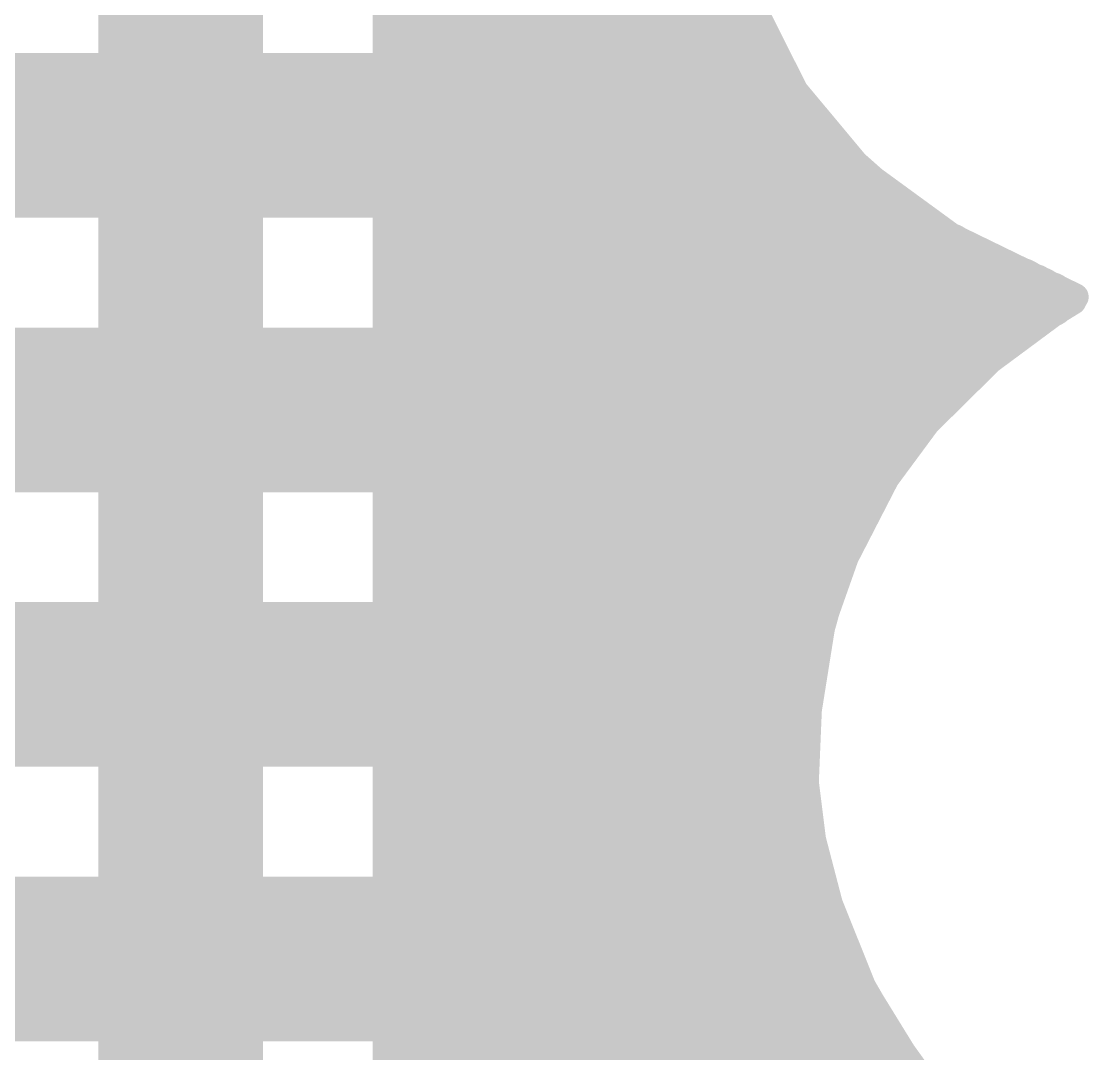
# Model space of a CAD drawing. Header units: millimetres. Extents: x 2260 to 2572, y -21 to 200.
# Drawn here: x 2334.475 to 2335.462, y 133.554 to 134.509 of the extents above; entities that cross this region are included whole.
import ezdxf

# ---------------------------------------------------------------- set-up
doc = ezdxf.new("R2010")
doc.units = ezdxf.units.MM
doc.layers.get('0').update_dxf_attribs({"lineweight": 18})
doc.layers.add('01', color=1, linetype='Continuous', lineweight=18)

# ---------------------------------------------------------------- blocks, each defined once
blk = doc.blocks.new('PAD_R1')
blk.add_lwpolyline([(0.25, 0, 0.5, 0.5, 1), (-0.25, 0, 0.5, 0.5, 1)], format="xyseb", close=True)

msp = doc.modelspace()

# ---------------------------------------------------------------- linework, layer by layer
at = {"layer": '01'}
for points in [[(2334.62218, 137.53613, 0.1524, 0.1524, 0), (2334.62218, 65.72875, 0.1524, 0.1524, 0)], [(2334.87618, 137.53613, 0.1524, 0.1524, 0), (2334.87618, 65.72875, 0.1524, 0.1524, 0)], [(2335.06668, 137.53613, 0.0254, 0.0254, 0), (2335.06668, 65.72875, 0.0254, 0.0254, 0)], [(2334.92787, 135.41601, 0.0254, 0.0254, 0), (2334.92787, 133.11837, 0.0254, 0.0254, 0)], [(2334.94057, 134.56126, 0.0508, 0.0508, 0), (2334.94057, 134.45661, 0.0508, 0.0508, 0)], [(2335.07938, 134.56126, 0.0508, 0.0508, 0), (2335.07938, 134.44196, 0.0508, 0.0508, 0)], [(2335.18098, 134.4334, 0.0508, 0.0508, 0), (2335.12138, 134.55353, 0.0508, 0.0508, 0)], [(2335.17535, 134.44238, 0.0508, 0.0508, 0), (2335.12141, 134.55346, 0.0508, 0.0508, 0)], [(2335.19368, 134.43764, 0.0254, 0.0254, 0), (2335.13349, 134.55739, 0.0254, 0.0254, 0)], [(2335.18586, 134.44951, 0.0254, 0.0254, 0), (2335.1335, 134.55737, 0.0254, 0.0254, 0)], [(2335.13769, 134.50894, 0.0508, 0.0508, 0), (2334.94057, 134.50894, 0.0508, 0.0508, 0)], [(2335.14065, 134.50161, 0.0508, 0.0508, 0), (2335.07938, 134.50161, 0.0508, 0.0508, 0)], [(2335.15079, 134.48201, 0.0508, 0.0508, 0), (2334.94057, 134.48201, 0.0508, 0.0508, 0)], [(2335.10478, 65.72875, 0.1016, 0.1016, 0), (2335.10478, 134.44196, 0.1016, 0.1016, 0)], [(2335.15848, 134.46736, 0.0508, 0.0508, 0), (2335.07938, 134.46736, 0.0508, 0.0508, 0)], [(2335.15558, 65.72875, 0.1016, 0.1016, 0), (2335.15558, 134.44196, 0.1016, 0.1016, 0)], [(2335.16759, 134.45415, 0.0508, 0.0508, 0), (2325.42636, 134.45415, 0.0508, 0.0508, 0)], [(2335.17442, 134.46685, 0.0254, 0.0254, 0), (2325.42636, 134.46685, 0.0254, 0.0254, 0)], [(2335.16621, 134.45661, 0.0508, 0.0508, 0), (2334.94057, 134.45661, 0.0508, 0.0508, 0)], [(2334.94057, 134.45661, 0.0508, 0.0508, 0), (2334.94057, 134.32123, 0.0508, 0.0508, 0)], [(2335.17505, 134.44283, 0.0508, 0.0508, 0), (2335.16759, 134.45415, 0.0508, 0.0508, 0)], [(2335.18573, 134.44971, 0.0254, 0.0254, 0), (2335.17442, 134.46685, 0.0254, 0.0254, 0)], [(2335.17528, 134.44196, 0.0508, 0.0508, 0), (2335.07938, 134.44196, 0.0508, 0.0508, 0)], [(2335.21797, 134.38631, 0.0508, 0.0508, 0), (2335.17505, 134.44283, 0.0508, 0.0508, 0)], [(2335.24316, 134.36111, 0.0508, 0.0508, 0), (2335.17535, 134.44238, 0.0508, 0.0508, 0)], [(2335.18267, 134.43121, 0.0508, 0.0508, 0), (2325.38389, 134.43121, 0.0508, 0.0508, 0)], [(2335.1828, 134.43121, 0.0508, 0.0508, 0), (2334.94057, 134.43121, 0.0508, 0.0508, 0)], [(2335.23189, 134.38993, 0.0254, 0.0254, 0), (2335.18573, 134.44971, 0.0254, 0.0254, 0)], [(2335.25148, 134.37072, 0.0254, 0.0254, 0), (2335.18586, 134.44951, 0.0254, 0.0254, 0)], [(2335.18436, 134.42875, 0.0508, 0.0508, 0), (2325.38237, 134.42875, 0.0508, 0.0508, 0)], [(2335.19368, 65.72875, 0.0254, 0.0254, 0), (2335.19368, 134.43764, 0.0254, 0.0254, 0)], [(2335.20389, 134.40335, 0.0508, 0.0508, 0), (2325.37556, 134.40335, 0.0508, 0.0508, 0)], [(2335.21603, 134.38892, 0.0508, 0.0508, 0), (2334.94057, 134.38892, 0.0508, 0.0508, 0)], [(2335.25228, 134.35254, 0.0508, 0.0508, 0), (2335.21797, 134.3863, 0.0508, 0.0508, 0)], [(2335.22575, 134.37795, 0.0508, 0.0508, 0), (2325.38237, 134.37795, 0.0508, 0.0508, 0)], [(2335.28844, 134.33985, 0.0254, 0.0254, 0), (2335.23189, 134.38993, 0.0254, 0.0254, 0)], [(2335.25227, 134.35255, 0.0508, 0.0508, 0), (2325.42636, 134.35255, 0.0508, 0.0508, 0)], [(2325.42636, 134.35255, 0.0508, 0.0508, 0), (2335.25227, 134.35255, 0.0508, 0.0508, 0)], [(2335.32865, 134.2987, 0.0508, 0.0508, 0), (2335.24316, 134.36111, 0.0508, 0.0508, 0)], [(2335.33421, 134.31014, 0.0254, 0.0254, 0), (2335.25148, 134.37072, 0.0254, 0.0254, 0)], [(2335.25941, 134.34663, 0.0508, 0.0508, 0), (2334.94057, 134.34663, 0.0508, 0.0508, 0)], [(2335.01677, 134.25646, 0.2032, 0.2032, 0), (2335.01677, 133.83191, 0.2032, 0.2032, 0)], [(2325.42636, 134.33985, 0.0254, 0.0254, 0), (2335.28844, 134.33985, 0.0254, 0.0254, 0)], [(2335.2932, 134.32123, 0.0508, 0.0508, 0), (2334.94057, 134.32123, 0.0508, 0.0508, 0)], [(2334.94057, 134.32123, 0.0508, 0.0508, 0), (2334.94057, 134.26484, 0.0508, 0.0508, 0)], [(2335.32068, 134.31885, 0.0254, 0.0254, 0), (2335.32068, 134.14842, 0.0254, 0.0254, 0)], [(2335.33416, 134.31015, 0.0254, 0.0254, 0), (2335.32068, 134.31885, 0.0254, 0.0254, 0)], [(2335.33456, 134.29583, 0.0508, 0.0508, 0), (2334.94057, 134.29583, 0.0508, 0.0508, 0)], [(2335.4229, 134.25282, 0.0508, 0.0508, 0), (2335.32866, 134.2987, 0.0508, 0.0508, 0)], [(2335.4261, 134.25126, 0.0508, 0.0508, 0), (2335.33298, 134.2966, 0.0508, 0.0508, 0)], [(2335.33338, 134.29684, 0.0508, 0.0508, 0), (2335.33338, 134.26484, 0.0508, 0.0508, 0)], [(2335.33456, 134.29583, 0.0508, 0.0508, 0), (2335.33338, 134.29583, 0.0508, 0.0508, 0)], [(2335.44768, 134.25489, 0.0254, 0.0254, 0), (2335.33416, 134.31015, 0.0254, 0.0254, 0)], [(2335.44977, 134.25387, 0.0254, 0.0254, 0), (2335.33421, 134.31015, 0.0254, 0.0254, 0)], [(2335.34603, 134.29024, 0.0508, 0.0508, 0), (2334.94057, 134.29024, 0.0508, 0.0508, 0)], [(2335.34603, 134.29024, 0.0508, 0.0508, 0), (2335.33338, 134.29024, 0.0508, 0.0508, 0)], [(2335.39911, 134.26484, 0.0508, 0.0508, 0), (2334.94057, 134.26484, 0.0508, 0.0508, 0)], [(2334.94057, 134.26484, 0.0508, 0.0508, 0), (2334.94057, 134.25925, 0.0508, 0.0508, 0)], [(2335.39911, 134.26484, 0.0508, 0.0508, 0), (2335.33338, 134.26484, 0.0508, 0.0508, 0)], [(2335.33338, 134.26484, 0.0508, 0.0508, 0), (2335.33338, 134.26381, 0.0508, 0.0508, 0)], [(2335.40124, 134.26381, 0.0508, 0.0508, 0), (2335.33338, 134.26381, 0.0508, 0.0508, 0)], [(2335.33338, 134.26381, 0.0508, 0.0508, 0), (2335.33338, 134.24296, 0.0508, 0.0508, 0)], [(2335.41059, 134.25925, 0.0508, 0.0508, 0), (2334.94057, 134.25925, 0.0508, 0.0508, 0)], [(2334.94057, 134.25925, 0.0508, 0.0508, 0), (2334.94057, 134.25646, 0.0508, 0.0508, 0)], [(2335.41633, 134.25646, 0.0508, 0.0508, 0), (2334.94057, 134.25646, 0.0508, 0.0508, 0)], [(2334.94057, 134.25646, 0.0508, 0.0508, 0), (2334.94057, 133.83191, 0.0508, 0.0508, 0)], [(2335.38427, 134.22606, 0.0508, 0.0508, 0), (2335.42607, 134.25172, 0.0508, 0.0508, 0)], [(2335.41257, 134.24296, 0.0508, 0.0508, 0), (2335.33338, 134.24296, 0.0508, 0.0508, 0)], [(2335.33338, 134.24296, 0.0508, 0.0508, 0), (2335.33338, 134.20566, 0.0508, 0.0508, 0)], [(2335.3361, 134.16963, 0.0254, 0.0254, 0), (2335.44977, 134.25387, 0.0254, 0.0254, 0)], [(2335.39193, 134.21586, 0.0254, 0.0254, 0), (2335.44768, 134.25007, 0.0254, 0.0254, 0)], [(2335.44768, 134.25007, 0.0254, 0.0254, 0), (2335.44768, 134.25489, 0.0254, 0.0254, 0)], [(2335.20845, 134.15486, 0.2032, 0.2032, 0), (2335.01677, 134.15486, 0.2032, 0.2032, 0)], [(2335.38962, 134.23106, 0.0508, 0.0508, 0), (2334.94057, 134.23106, 0.0508, 0.0508, 0)], [(2335.31903, 134.20566, 0.1016, 0.1016, 0), (2334.96597, 134.20566, 0.1016, 0.1016, 0)], [(2335.15313, 134.05479, 0.2032, 0.2032, 0), (2335.20845, 134.15486, 0.2032, 0.2032, 0)], [(2335.24064, 134.11161, 0.1016, 0.1016, 0), (2335.31846, 134.20566, 0.1016, 0.1016, 0)], [(2335.27884, 134.12233, 0.0508, 0.0508, 0), (2335.38894, 134.23106, 0.0508, 0.0508, 0)], [(2335.31846, 134.20566, 0.1016, 0.1016, 0), (2335.31903, 134.20566, 0.1016, 0.1016, 0)], [(2335.33298, 134.1794, 0.0508, 0.0508, 0), (2335.38427, 134.22606, 0.0508, 0.0508, 0)], [(2335.38894, 134.23106, 0.0508, 0.0508, 0), (2335.38962, 134.23106, 0.0508, 0.0508, 0)], [(2335.36244, 134.20566, 0.0508, 0.0508, 0), (2335.33338, 134.20566, 0.0508, 0.0508, 0)], [(2335.33338, 134.20566, 0.0508, 0.0508, 0), (2335.33338, 134.17922, 0.0508, 0.0508, 0)], [(2335.34392, 134.20015, 0.0508, 0.0508, 0), (2325.42636, 134.20015, 0.0508, 0.0508, 0)], [(2335.38862, 134.21285, 0.0254, 0.0254, 0), (2325.42636, 134.21285, 0.0254, 0.0254, 0)], [(2335.3206, 134.16813, 0.0508, 0.0508, 0), (2335.35622, 134.20054, 0.0508, 0.0508, 0)], [(2335.32832, 134.15798, 0.0254, 0.0254, 0), (2335.39193, 134.21586, 0.0254, 0.0254, 0)], [(2335.32835, 134.15801, 0.0254, 0.0254, 0), (2335.38862, 134.21285, 0.0254, 0.0254, 0)], [(2335.32787, 134.17475, 0.0508, 0.0508, 0), (2325.38237, 134.17475, 0.0508, 0.0508, 0)], [(2335.33393, 134.18026, 0.0508, 0.0508, 0), (2325.38605, 134.18026, 0.0508, 0.0508, 0)], [(2335.26838, 134.10398, 0.0508, 0.0508, 0), (2335.31908, 134.16675, 0.0508, 0.0508, 0)], [(2335.31908, 134.16675, 0.0508, 0.0508, 0), (2335.3206, 134.16813, 0.0508, 0.0508, 0)], [(2335.25206, 134.05582, 0.0254, 0.0254, 0), (2335.3361, 134.16963, 0.0254, 0.0254, 0)], [(2335.30553, 134.14935, 0.0508, 0.0508, 0), (2325.37556, 134.14935, 0.0508, 0.0508, 0)], [(2335.30548, 134.14927, 0.0508, 0.0508, 0), (2325.37556, 134.14927, 0.0508, 0.0508, 0)], [(2335.279, 134.0969, 0.0254, 0.0254, 0), (2335.32835, 134.15801, 0.0254, 0.0254, 0)], [(2335.32068, 134.14842, 0.0254, 0.0254, 0), (2335.32832, 134.15798, 0.0254, 0.0254, 0)], [(2335.18708, 134.00192, 0.1016, 0.1016, 0), (2335.24064, 134.11161, 0.1016, 0.1016, 0)], [(2335.11901, 133.94567, 0.2032, 0.2032, 0), (2335.15313, 134.05479, 0.2032, 0.2032, 0)], [(2335.28445, 134.12387, 0.0508, 0.0508, 0), (2325.38241, 134.12387, 0.0508, 0.0508, 0)], [(2335.27748, 134.11524, 0.0508, 0.0508, 0), (2325.38872, 134.11524, 0.0508, 0.0508, 0)], [(2335.14872, 134.04419, 0.2032, 0.2032, 0), (2335.01677, 134.04419, 0.2032, 0.2032, 0)], [(2335.20807, 133.98472, 0.0508, 0.0508, 0), (2335.27884, 134.12233, 0.0508, 0.0508, 0)], [(2325.42636, 134.09855, 0.0508, 0.0508, 0), (2335.26544, 134.09855, 0.0508, 0.0508, 0)], [(2335.26544, 134.09855, 0.0508, 0.0508, 0), (2335.26838, 134.10398, 0.0508, 0.0508, 0)], [(2335.27301, 134.08585, 0.0254, 0.0254, 0), (2335.279, 134.0969, 0.0254, 0.0254, 0)], [(2325.42636, 134.08585, 0.0254, 0.0254, 0), (2335.27301, 134.08585, 0.0254, 0.0254, 0)], [(2335.20502, 133.92239, 0.0254, 0.0254, 0), (2335.25206, 134.05582, 0.0254, 0.0254, 0)], [(2335.16078, 133.88271, 0.1016, 0.1016, 0), (2335.18708, 134.00192, 0.1016, 0.1016, 0)], [(2335.10748, 133.83191, 0.2032, 0.2032, 0), (2335.11901, 133.94567, 0.2032, 0.2032, 0)], [(2335.11666, 133.93351, 0.2032, 0.2032, 0), (2335.01677, 133.93351, 0.2032, 0.2032, 0)], [(2335.18368, 133.83191, 0.0508, 0.0508, 0), (2335.20807, 133.98472, 0.0508, 0.0508, 0)], [(2335.19976, 133.94023, 0.0508, 0.0508, 0), (2325.40257, 133.94023, 0.0508, 0.0508, 0)], [(2335.20142, 133.94615, 0.0508, 0.0508, 0), (2325.42636, 133.94615, 0.0508, 0.0508, 0)], [(2335.20142, 133.94615, 0.0508, 0.0508, 0), (2325.42636, 133.94615, 0.0508, 0.0508, 0)], [(2335.21819, 133.95885, 0.0254, 0.0254, 0), (2325.42636, 133.95885, 0.0254, 0.0254, 0)], [(2335.19417, 133.92036, 0.0508, 0.0508, 0), (2335.20142, 133.94615, 0.0508, 0.0508, 0)], [(2335.20658, 133.91759, 0.0254, 0.0254, 0), (2335.21819, 133.95885, 0.0254, 0.0254, 0)], [(2335.19072, 133.89949, 0.0508, 0.0508, 0), (2335.19417, 133.92036, 0.0508, 0.0508, 0)], [(2335.1936, 133.91483, 0.0508, 0.0508, 0), (2325.37902, 133.91483, 0.0508, 0.0508, 0)], [(2335.19909, 133.78103, 0.0254, 0.0254, 0), (2335.20502, 133.92239, 0.0254, 0.0254, 0)], [(2335.18833, 133.88505, 0.0508, 0.0508, 0), (2335.19072, 133.89949, 0.0508, 0.0508, 0)], [(2335.20086, 133.883, 0.0254, 0.0254, 0), (2335.20658, 133.91759, 0.0254, 0.0254, 0)], [(2335.19038, 133.89535, 0.0508, 0.0508, 0), (2325.37556, 133.89535, 0.0508, 0.0508, 0)], [(2335.18801, 133.88105, 0.0508, 0.0508, 0), (2325.37692, 133.88105, 0.0508, 0.0508, 0)], [(2335.18506, 133.84414, 0.0508, 0.0508, 0), (2335.18832, 133.88503, 0.0508, 0.0508, 0)], [(2335.19794, 133.83185, 0.0254, 0.0254, 0), (2335.20086, 133.88297, 0.0254, 0.0254, 0)], [(2335.20086, 133.88297, 0.0254, 0.0254, 0), (2335.20086, 133.883, 0.0254, 0.0254, 0)], [(2334.96597, 133.83191, 0.1016, 0.1016, 0), (2334.96597, 133.44087, 0.1016, 0.1016, 0)], [(2335.17424, 133.70456, 0.1016, 0.1016, 0), (2335.15828, 133.83191, 0.1016, 0.1016, 0)], [(2325.42636, 133.84455, 0.0508, 0.0508, 0), (2335.18506, 133.84455, 0.0508, 0.0508, 0)], [(2335.18368, 133.83191, 0.0508, 0.0508, 0), (2334.94057, 133.83191, 0.0508, 0.0508, 0)], [(2334.94057, 133.83191, 0.0508, 0.0508, 0), (2334.94057, 133.44087, 0.0508, 0.0508, 0)], [(2335.19886, 133.71079, 0.0508, 0.0508, 0), (2335.18368, 133.83191, 0.0508, 0.0508, 0)], [(2325.42636, 133.83185, 0.0254, 0.0254, 0), (2335.19794, 133.83185, 0.0254, 0.0254, 0)], [(2335.16078, 133.78111, 0.1016, 0.1016, 0), (2334.96597, 133.78111, 0.1016, 0.1016, 0)], [(2335.2348, 133.64414, 0.0254, 0.0254, 0), (2335.19909, 133.78103, 0.0254, 0.0254, 0)], [(2335.17319, 133.70875, 0.1016, 0.1016, 0), (2334.96597, 133.70875, 0.1016, 0.1016, 0)], [(2335.22113, 133.58508, 0.1016, 0.1016, 0), (2335.17424, 133.70456, 0.1016, 0.1016, 0)], [(2335.24347, 133.59716, 0.0508, 0.0508, 0), (2335.19886, 133.71079, 0.0508, 0.0508, 0)], [(2335.20763, 133.69215, 0.0508, 0.0508, 0), (2325.42636, 133.69215, 0.0508, 0.0508, 0)], [(2335.20763, 133.69215, 0.0508, 0.0508, 0), (2325.42636, 133.69215, 0.0508, 0.0508, 0)], [(2335.21714, 133.70485, 0.0254, 0.0254, 0), (2325.42636, 133.70485, 0.0254, 0.0254, 0)], [(2335.23128, 133.63058, 0.0508, 0.0508, 0), (2335.20763, 133.69214, 0.0508, 0.0508, 0)], [(2335.253, 133.6155, 0.0254, 0.0254, 0), (2335.21714, 133.70485, 0.0254, 0.0254, 0)], [(2335.21618, 133.66675, 0.0508, 0.0508, 0), (2325.38237, 133.66675, 0.0508, 0.0508, 0)], [(2335.19675, 133.63639, 0.1016, 0.1016, 0), (2334.96597, 133.63639, 0.1016, 0.1016, 0)], [(2335.22684, 133.64135, 0.0508, 0.0508, 0), (2325.37556, 133.64135, 0.0508, 0.0508, 0)], [(2335.30902, 133.52369, 0.0254, 0.0254, 0), (2335.2348, 133.64414, 0.0254, 0.0254, 0)], [(2335.23611, 133.62146, 0.0508, 0.0508, 0), (2325.37919, 133.62146, 0.0508, 0.0508, 0)], [(2335.242, 133.60914, 0.0508, 0.0508, 0), (2335.23128, 133.63058, 0.0508, 0.0508, 0)], [(2335.29605, 133.48087, 0.1016, 0.1016, 0), (2335.22113, 133.58508, 0.1016, 0.1016, 0)], [(2335.25297, 133.59015, 0.0508, 0.0508, 0), (2335.242, 133.60914, 0.0508, 0.0508, 0)], [(2335.25313, 133.61525, 0.0254, 0.0254, 0), (2335.253, 133.6155, 0.0254, 0.0254, 0)], [(2335.27476, 133.57785, 0.0254, 0.0254, 0), (2335.25313, 133.61525, 0.0254, 0.0254, 0)], [(2335.24956, 133.59606, 0.0508, 0.0508, 0), (2325.40334, 133.59606, 0.0508, 0.0508, 0)], [(2335.25117, 133.59327, 0.0508, 0.0508, 0), (2325.40996, 133.59327, 0.0508, 0.0508, 0)], [(2335.31475, 133.49806, 0.0508, 0.0508, 0), (2335.24347, 133.59716, 0.0508, 0.0508, 0)], [(2325.42636, 133.59055, 0.0508, 0.0508, 0), (2335.24376, 133.59055, 0.0508, 0.0508, 0)], [(2335.23324, 133.56403, 0.1016, 0.1016, 0), (2334.96597, 133.56403, 0.1016, 0.1016, 0)], [(2325.42636, 133.57785, 0.0254, 0.0254, 0), (2335.27476, 133.57785, 0.0254, 0.0254, 0)]]:
    msp.add_lwpolyline(points, format="xyseb", dxfattribs=at)

# ---------------------------------------------------------------- block references
for p, xscale, yscale in [((2334.94057, 134.50894), -0.0508, 0.0508), ((2335.07938, 134.50161), -0.0508, 0.0508), ((2335.13769, 134.50894), -0.0508, 0.0508), ((2335.14065, 134.50161), -0.0508, 0.0508), ((2334.94057, 134.48201), -0.0508, 0.0508), ((2335.15079, 134.48201), -0.0508, 0.0508), ((2335.07938, 134.46736), -0.0508, 0.0508), ((2335.15848, 134.46736), -0.0508, 0.0508), ((2334.94057, 134.45661), -0.0508, 0.0508), ((2334.94057, 134.45661), -0.0508, 0.0508), ((2334.94057, 134.45661), -0.0508, 0.0508), ((2335.16621, 134.45661), -0.0508, 0.0508), ((2335.16759, 134.45415), -0.0508, 0.0508), ((2335.16759, 134.45415), -0.0508, 0.0508), ((2335.17442, 134.46685), -0.0254, 0.0254), ((2335.17442, 134.46685), -0.0254, 0.0254), ((2335.07938, 134.44196), -0.0508, 0.0508), ((2335.07938, 134.44196), -0.0508, 0.0508), ((2335.17505, 134.44283), -0.0508, 0.0508), ((2335.17505, 134.44283), -0.0508, 0.0508), ((2335.17528, 134.44196), -0.0508, 0.0508), ((2335.17535, 134.44238), -0.0508, 0.0508), ((2335.17535, 134.44238), -0.0508, 0.0508), ((2334.94057, 134.43121), -0.0508, 0.0508), ((2335.18098, 134.4334), -0.0508, 0.0508), ((2335.18267, 134.43121), -0.0508, 0.0508), ((2335.1828, 134.43121), -0.0508, 0.0508), ((2335.18573, 134.44971), -0.0254, 0.0254), ((2335.18573, 134.44971), -0.0254, 0.0254), ((2335.18586, 134.44951), -0.0254, 0.0254), ((2335.18586, 134.44951), -0.0254, 0.0254), ((2335.18436, 134.42875), -0.0508, 0.0508), ((2335.19368, 134.43764), -0.0254, 0.0254), ((2335.19368, 134.43764), -0.0254, 0.0254), ((2335.20389, 134.40335), -0.0508, 0.0508), ((2334.94057, 134.38892), -0.0508, 0.0508), ((2335.21603, 134.38892), -0.0508, 0.0508), ((2335.21797, 134.38631), -0.0508, 0.0508), ((2335.21797, 134.3863), -0.0508, 0.0508), ((2335.22575, 134.37795), -0.0508, 0.0508), ((2335.23189, 134.38993), -0.0254, 0.0254), ((2335.23189, 134.38993), -0.0254, 0.0254), ((2335.24316, 134.36111), -0.0508, 0.0508), ((2335.24316, 134.36111), -0.0508, 0.0508), ((2335.25227, 134.35255), -0.0508, 0.0508), ((2335.25227, 134.35255), -0.0508, 0.0508), ((2335.25228, 134.35254), -0.0508, 0.0508), ((2335.25148, 134.37072), -0.0254, 0.0254), ((2335.25148, 134.37072), -0.0254, 0.0254), ((2334.94057, 134.34663), -0.0508, 0.0508), ((2335.25941, 134.34663), -0.0508, 0.0508), ((2335.01677, 134.25646), -0.2032, 0.2032), ((2335.28844, 134.33985), -0.0254, 0.0254), ((2335.28844, 134.33985), -0.0254, 0.0254), ((2334.94057, 134.32123), -0.0508, 0.0508), ((2334.94057, 134.32123), -0.0508, 0.0508), ((2334.94057, 134.32123), -0.0508, 0.0508), ((2335.2932, 134.32123), -0.0508, 0.0508), ((2335.32068, 134.31885), -0.0254, 0.0254), ((2335.32068, 134.31885), -0.0254, 0.0254), ((2334.94057, 134.29583), -0.0508, 0.0508), ((2335.32865, 134.2987), -0.0508, 0.0508), ((2335.32866, 134.2987), -0.0508, 0.0508), ((2335.33298, 134.2966), -0.0508, 0.0508), ((2335.33338, 134.29684), -0.0508, 0.0508), ((2335.33338, 134.29583), -0.0508, 0.0508), ((2335.33456, 134.29583), -0.0508, 0.0508), ((2335.33456, 134.29583), -0.0508, 0.0508), ((2335.33416, 134.31015), -0.0254, 0.0254), ((2335.33416, 134.31015), -0.0254, 0.0254), ((2335.33421, 134.31015), -0.0254, 0.0254), ((2335.33421, 134.31014), -0.0254, 0.0254), ((2334.94057, 134.29024), -0.0508, 0.0508), ((2335.33338, 134.29024), -0.0508, 0.0508), ((2335.34603, 134.29024), -0.0508, 0.0508), ((2335.34603, 134.29024), -0.0508, 0.0508), ((2334.94057, 134.26484), -0.0508, 0.0508), ((2334.94057, 134.26484), -0.0508, 0.0508), ((2334.94057, 134.26484), -0.0508, 0.0508), ((2335.33338, 134.26484), -0.0508, 0.0508), ((2335.33338, 134.26484), -0.0508, 0.0508), ((2335.33338, 134.26484), -0.0508, 0.0508), ((2335.33338, 134.26381), -0.0508, 0.0508), ((2335.33338, 134.26381), -0.0508, 0.0508), ((2335.33338, 134.26381), -0.0508, 0.0508), ((2335.39911, 134.26484), -0.0508, 0.0508), ((2335.39911, 134.26484), -0.0508, 0.0508), ((2335.40124, 134.26381), -0.0508, 0.0508), ((2334.94057, 134.25925), -0.0508, 0.0508), ((2334.94057, 134.25925), -0.0508, 0.0508), ((2334.94057, 134.25925), -0.0508, 0.0508), ((2334.94057, 134.25646), -0.0508, 0.0508), ((2334.94057, 134.25646), -0.0508, 0.0508), ((2334.94057, 134.25646), -0.0508, 0.0508), ((2335.41059, 134.25925), -0.0508, 0.0508), ((2335.41633, 134.25646), -0.0508, 0.0508), ((2335.4229, 134.25282), -0.0508, 0.0508), ((2335.42607, 134.25172), -0.0508, 0.0508), ((2335.4261, 134.25126), -0.0508, 0.0508), ((2335.33338, 134.24296), -0.0508, 0.0508), ((2335.33338, 134.24296), -0.0508, 0.0508), ((2335.33338, 134.24296), -0.0508, 0.0508), ((2335.41257, 134.24296), -0.0508, 0.0508), ((2335.44768, 134.25489), -0.0254, 0.0254), ((2335.44768, 134.25489), -0.0254, 0.0254), ((2335.44768, 134.25007), -0.0254, 0.0254), ((2335.44768, 134.25007), -0.0254, 0.0254), ((2335.44977, 134.25387), -0.0254, 0.0254), ((2335.44977, 134.25387), -0.0254, 0.0254), ((2335.01677, 134.15486), -0.2032, 0.2032), ((2334.94057, 134.23106), -0.0508, 0.0508), ((2334.96597, 134.20566), -0.1016, 0.1016), ((2335.20845, 134.15486), -0.2032, 0.2032), ((2335.20845, 134.15486), -0.2032, 0.2032), ((2335.31846, 134.20566), -0.1016, 0.1016), ((2335.31846, 134.20566), -0.1016, 0.1016), ((2335.31903, 134.20566), -0.1016, 0.1016), ((2335.31903, 134.20566), -0.1016, 0.1016), ((2335.38427, 134.22606), -0.0508, 0.0508), ((2335.38427, 134.22606), -0.0508, 0.0508), ((2335.38894, 134.23106), -0.0508, 0.0508), ((2335.38894, 134.23106), -0.0508, 0.0508), ((2335.38962, 134.23106), -0.0508, 0.0508), ((2335.38962, 134.23106), -0.0508, 0.0508), ((2335.33338, 134.20566), -0.0508, 0.0508), ((2335.33338, 134.20566), -0.0508, 0.0508), ((2335.33338, 134.20566), -0.0508, 0.0508), ((2335.36244, 134.20566), -0.0508, 0.0508), ((2335.34392, 134.20015), -0.0508, 0.0508), ((2335.35622, 134.20054), -0.0508, 0.0508), ((2335.38862, 134.21285), -0.0254, 0.0254), ((2335.38862, 134.21285), -0.0254, 0.0254), ((2335.39193, 134.21586), -0.0254, 0.0254), ((2335.39193, 134.21586), -0.0254, 0.0254), ((2335.32787, 134.17475), -0.0508, 0.0508), ((2335.33298, 134.1794), -0.0508, 0.0508), ((2335.33338, 134.17922), -0.0508, 0.0508), ((2335.33366, 134.18026), -0.0508, 0.0508), ((2335.33393, 134.18026), -0.0508, 0.0508), ((2335.31908, 134.16675), -0.0508, 0.0508), ((2335.31908, 134.16675), -0.0508, 0.0508), ((2335.3206, 134.16813), -0.0508, 0.0508), ((2335.3206, 134.16813), -0.0508, 0.0508), ((2335.3361, 134.16963), -0.0254, 0.0254), ((2335.3361, 134.16963), -0.0254, 0.0254), ((2335.30548, 134.14927), -0.0508, 0.0508), ((2335.30553, 134.14935), -0.0508, 0.0508), ((2335.32832, 134.15798), -0.0254, 0.0254), ((2335.32832, 134.15798), -0.0254, 0.0254), ((2335.32835, 134.15801), -0.0254, 0.0254), ((2335.32835, 134.15801), -0.0254, 0.0254), ((2335.24064, 134.11161), -0.1016, 0.1016), ((2335.24064, 134.11161), -0.1016, 0.1016), ((2335.32068, 134.14842), -0.0254, 0.0254), ((2335.32068, 134.14842), -0.0254, 0.0254), ((2335.15313, 134.05479), -0.2032, 0.2032), ((2335.15313, 134.05479), -0.2032, 0.2032), ((2335.01677, 134.04419), -0.2032, 0.2032), ((2335.14872, 134.04419), -0.2032, 0.2032), ((2335.27748, 134.11524), -0.0508, 0.0508), ((2335.27884, 134.12233), -0.0508, 0.0508), ((2335.27884, 134.12233), -0.0508, 0.0508), ((2335.28445, 134.12387), -0.0508, 0.0508), ((2335.26544, 134.09855), -0.0508, 0.0508), ((2335.26544, 134.09855), -0.0508, 0.0508), ((2335.26838, 134.10398), -0.0508, 0.0508), ((2335.26838, 134.10398), -0.0508, 0.0508), ((2335.279, 134.0969), -0.0254, 0.0254), ((2335.279, 134.0969), -0.0254, 0.0254), ((2335.27301, 134.08585), -0.0254, 0.0254), ((2335.27301, 134.08585), -0.0254, 0.0254), ((2335.25206, 134.05582), -0.0254, 0.0254), ((2335.25206, 134.05582), -0.0254, 0.0254), ((2335.18708, 134.00192), -0.1016, 0.1016), ((2335.18708, 134.00192), -0.1016, 0.1016), ((2335.11901, 133.94567), -0.2032, 0.2032), ((2335.11901, 133.94567), -0.2032, 0.2032), ((2335.01677, 133.93351), -0.2032, 0.2032), ((2335.11666, 133.93351), -0.2032, 0.2032), ((2335.20807, 133.98472), -0.0508, 0.0508), ((2335.20807, 133.98472), -0.0508, 0.0508), ((2335.19976, 133.94023), -0.0508, 0.0508), ((2335.20142, 133.94615), -0.0508, 0.0508), ((2335.20142, 133.94615), -0.0508, 0.0508), ((2335.20142, 133.94615), -0.0508, 0.0508), ((2335.21819, 133.95885), -0.0254, 0.0254), ((2335.21819, 133.95885), -0.0254, 0.0254), ((2335.19417, 133.92036), -0.0508, 0.0508), ((2335.19417, 133.92036), -0.0508, 0.0508), ((2335.01677, 133.83191), -0.2032, 0.2032), ((2335.10748, 133.83191), -0.2032, 0.2032), ((2335.16078, 133.88271), -0.1016, 0.1016), ((2335.1936, 133.91483), -0.0508, 0.0508), ((2335.20502, 133.92239), -0.0254, 0.0254), ((2335.20502, 133.92239), -0.0254, 0.0254), ((2335.19072, 133.89949), -0.0508, 0.0508), ((2335.19072, 133.89949), -0.0508, 0.0508), ((2335.20658, 133.91759), -0.0254, 0.0254), ((2335.20658, 133.91759), -0.0254, 0.0254), ((2335.19038, 133.89535), -0.0508, 0.0508), ((2335.18801, 133.88105), -0.0508, 0.0508), ((2335.18832, 133.88503), -0.0508, 0.0508), ((2335.18833, 133.88505), -0.0508, 0.0508), ((2335.20086, 133.883), -0.0254, 0.0254), ((2335.20086, 133.883), -0.0254, 0.0254), ((2335.20086, 133.88297), -0.0254, 0.0254), ((2335.20086, 133.88297), -0.0254, 0.0254), ((2334.96597, 133.83191), -0.1016, 0.1016), ((2335.15828, 133.83191), -0.1016, 0.1016), ((2335.18506, 133.84455), -0.0508, 0.0508), ((2335.18506, 133.84414), -0.0508, 0.0508), ((2334.94057, 133.83191), -0.0508, 0.0508), ((2334.94057, 133.83191), -0.0508, 0.0508), ((2334.94057, 133.83191), -0.0508, 0.0508), ((2335.18368, 133.83191), -0.0508, 0.0508), ((2335.18368, 133.83191), -0.0508, 0.0508), ((2335.18368, 133.83191), -0.0508, 0.0508), ((2335.19794, 133.83185), -0.0254, 0.0254), ((2335.19794, 133.83185), -0.0254, 0.0254), ((2334.96597, 133.78111), -0.1016, 0.1016), ((2335.16078, 133.78111), -0.1016, 0.1016), ((2335.19909, 133.78103), -0.0254, 0.0254), ((2335.19909, 133.78103), -0.0254, 0.0254), ((2334.96597, 133.70875), -0.1016, 0.1016), ((2335.17319, 133.70875), -0.1016, 0.1016), ((2335.17424, 133.70456), -0.1016, 0.1016), ((2335.17424, 133.70456), -0.1016, 0.1016), ((2335.19886, 133.71079), -0.0508, 0.0508), ((2335.19886, 133.71079), -0.0508, 0.0508), ((2335.20763, 133.69215), -0.0508, 0.0508), ((2335.20763, 133.69215), -0.0508, 0.0508), ((2335.20763, 133.69214), -0.0508, 0.0508), ((2335.21714, 133.70485), -0.0254, 0.0254), ((2335.21714, 133.70485), -0.0254, 0.0254), ((2334.96597, 133.63639), -0.1016, 0.1016), ((2335.19675, 133.63639), -0.1016, 0.1016), ((2335.21618, 133.66675), -0.0508, 0.0508), ((2335.22684, 133.64135), -0.0508, 0.0508), ((2335.2348, 133.64414), -0.0254, 0.0254), ((2335.2348, 133.64414), -0.0254, 0.0254), ((2335.23128, 133.63058), -0.0508, 0.0508), ((2335.23128, 133.63058), -0.0508, 0.0508), ((2335.23611, 133.62146), -0.0508, 0.0508), ((2335.22113, 133.58508), -0.1016, 0.1016), ((2335.22113, 133.58508), -0.1016, 0.1016), ((2335.242, 133.60914), -0.0508, 0.0508), ((2335.242, 133.60914), -0.0508, 0.0508), ((2335.253, 133.6155), -0.0254, 0.0254), ((2335.253, 133.6155), -0.0254, 0.0254), ((2335.25313, 133.61525), -0.0254, 0.0254), ((2335.25313, 133.61525), -0.0254, 0.0254), ((2335.24347, 133.59716), -0.0508, 0.0508), ((2335.24347, 133.59716), -0.0508, 0.0508), ((2335.24956, 133.59606), -0.0508, 0.0508), ((2335.25117, 133.59327), -0.0508, 0.0508), ((2334.96597, 133.56403), -0.1016, 0.1016), ((2335.23324, 133.56403), -0.1016, 0.1016), ((2335.24376, 133.59055), -0.0508, 0.0508), ((2335.25297, 133.59015), -0.0508, 0.0508), ((2335.27476, 133.57785), -0.0254, 0.0254), ((2335.27476, 133.57785), -0.0254, 0.0254)]:
    msp.add_blockref('PAD_R1', p, dxfattribs=dict(at, xscale=xscale, yscale=yscale))

doc.saveas('drawing.dxf')
